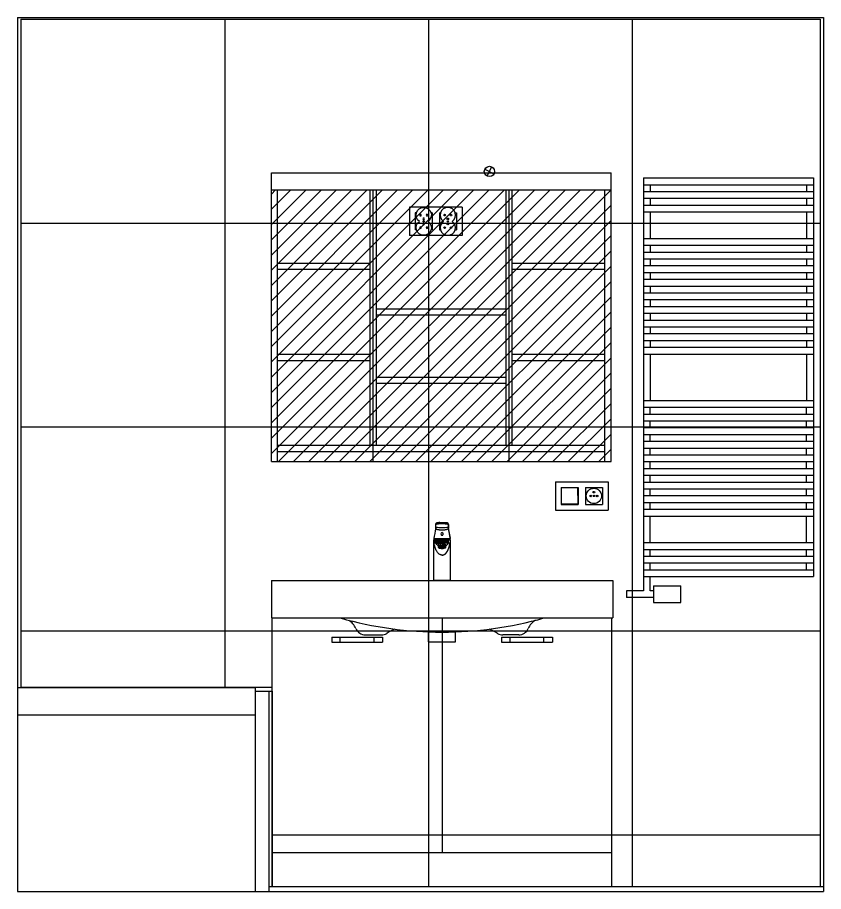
# Model space of a CAD drawing. Header units: millimetres. Extents: x 863 to 5283, y 810 to 2397.
# Drawn here: x 1947.6 to 2184.9, y 1242.2 to 1499.4 of the extents above; entities that cross this region are included whole.
import ezdxf

# ---------------------------------------------------------------- set-up
doc = ezdxf.new("R2010")
doc.units = ezdxf.units.MM
for name, color, linetype in [('Elektryka - obudowy', 253, 'Continuous'), ('Grzejniki', 12, 'Continuous'), ('Meble', 42, 'Continuous'), ('Meble wnętrze', 52, 'Continuous'), ('Płytki', 254, 'Continuous'), ('Wbudowane', 175, 'Continuous'), ('Ściany', 7, 'Continuous')]:
    doc.layers.add(name, color=color, linetype=linetype)

# ---------------------------------------------------------------- blocks, each defined once
blk = doc.blocks.new('Z$W@#24350')
for p, q in [((5, 125), (5, 3.5)), ((5, 125), (55, 125)), ((55, 125), (55, 7.68)), ((5, 123), (55, 123)), ((5, 121), (55, 121)), ((7, 123), (7, 121)), ((53, 123), (53, 121)), ((5, 119), (55, 119)), ((7, 119), (7, 117)), ((53, 119), (53, 117)), ((5, 117), (55, 117)), ((5, 115), (55, 115)), ((5, 115), (55, 115)), ((7, 115), (7, 107.17)), ((53, 115), (53, 107.17)), ((5, 107.17), (55, 107.17)), ((5, 105.17), (55, 105.17)), ((5, 103.17), (55, 103.17)), ((7, 105.17), (7, 103.17)), ((53, 105.17), (53, 103.17)), ((5, 101.17), (55, 101.17)), ((7, 101.17), (7, 99.17)), ((53, 101.17), (53, 99.17)), ((5, 99.17), (55, 99.17)), ((5, 97.17), (55, 97.17)), ((5, 97.17), (55, 97.17)), ((5, 95.17), (55, 95.17)), ((7, 97.17), (7, 95.17)), ((53, 97.17), (53, 95.17)), ((5, 93.17), (55, 93.17)), ((7, 93.17), (7, 91.17)), ((53, 93.17), (53, 91.17)), ((5, 91.17), (55, 91.17)), ((5, 89.17), (55, 89.17)), ((5, 89.17), (55, 89.17)), ((7, 89.17), (7, 87.17)), ((53, 89.17), (53, 87.17)), ((5, 87.17), (55, 87.17)), ((5, 85.17), (55, 85.17)), ((7, 85.17), (7, 83.17)), ((53, 85.17), (53, 83.17)), ((5, 83.17), (55, 83.17)), ((5, 81.17), (55, 81.17)), ((5, 81.17), (55, 81.17)), ((7, 81.17), (7, 79.17)), ((53, 81.17), (53, 79.17)), ((5, 79.17), (55, 79.17)), ((5, 77.17), (55, 77.17)), ((7, 77.17), (7, 75.17)), ((53, 77.17), (53, 75.17)), ((5, 75.17), (55, 75.17)), ((5, 73.17), (55, 73.17)), ((7, 73.17), (7, 59.5)), ((53, 73.17), (53, 59.5)), ((5, 59.5), (55, 59.5)), ((5, 57.5), (55, 57.5)), ((7, 55.5), (7, 57.5)), ((53, 55.5), (53, 57.5)), ((5, 55.5), (55, 55.5)), ((5, 53.5), (55, 53.5)), ((5, 51.5), (55, 51.5)), ((5, 51.5), (55, 51.5)), ((7, 51.5), (7, 53.5)), ((53, 51.5), (53, 53.5)), ((5, 49.5), (55, 49.5)), ((7, 47.5), (7, 49.5)), ((53, 47.5), (53, 49.5)), ((5, 47.5), (55, 47.5)), ((5, 45.5), (55, 45.5)), ((7, 43.5), (7, 45.5)), ((53, 43.5), (53, 45.5)), ((5, 43.5), (55, 43.5)), ((5, 43.5), (55, 43.5)), ((5, 41.5), (55, 41.5)), ((7, 39.5), (7, 41.5)), ((53, 39.5), (53, 41.5)), ((5, 39.5), (55, 39.5)), ((5, 37.5), (55, 37.5)), ((7, 35.5), (7, 37.5)), ((53, 35.5), (53, 37.5)), ((5, 35.5), (55, 35.5)), ((5, 35.5), (55, 35.5)), ((5, 33.5), (55, 33.5)), ((7, 31.5), (7, 33.5)), ((53, 31.5), (53, 33.5)), ((5, 31.5), (55, 31.5)), ((5, 29.5), (55, 29.5)), ((7, 27.5), (7, 29.5)), ((53, 27.5), (53, 29.5)), ((5, 27.5), (55, 27.5)), ((5, 25.5), (55, 25.5)), ((7, 17.68), (7, 25.5)), ((53, 17.68), (53, 25.5)), ((5, 17.68), (55, 17.68)), ((5, 17.68), (55, 17.68)), ((5, 15.68), (55, 15.68)), ((7, 13.68), (7, 15.68)), ((53, 13.68), (53, 15.68)), ((5, 13.68), (55, 13.68)), ((5, 11.68), (55, 11.68)), ((7, 9.68), (7, 11.68)), ((53, 9.68), (53, 11.68)), ((5, 9.68), (55, 9.68)), ((5, 7.68), (55, 7.68)), ((7, 3.5), (7, 7.68)), ((0, 3.5), (0, 1.5)), ((5, 3.5), (0, 3.5)), ((7.96, 3.5), (7, 3.5)), ((7.96, 5), (15.96, 5)), ((7.96, 5), (7.96, 0)), ((15.96, 0), (15.96, 5)), ((7.96, 1.5), (0, 1.5)), ((7.96, 0), (15.96, 0)), ((7.96, 0), (15.96, 0))]:
    blk.add_line(p, q)
blk = doc.blocks.new('Z$W@#25874')
for p, q in [((0, 18), (0, 7)), ((0, 18), (100.5, 18)), ((100.5, 18), (100.5, 7)), ((0, 7), (100.5, 7)), ((50.05, 7), (50.45, 7)), ((46.25, 0), (46.25, 2.93)), ((54.25, 0), (54.25, 2.93)), ((27.67, 2), (32.38, 2)), ((46.25, 0), (54.25, 0)), ((72.83, 2), (68.12, 2))]:
    blk.add_line(p, q)
for centre, radius, start, end in [((50.25, 113.46), 110.61, 254.2627, 285.7373), ((20.25, 2), 5, 22.0243, 59.8717), ((80.25, 2), 5, 120.1283, 157.9757), ((27.67, 5), 3, 202.0243, 270), ((50.15, -24.06), 31.06, 116.4959, 121.4397), ((50.35, -24.06), 31.06, 58.5603, 63.5041), ((72.83, 5), 3, 270, 337.9757), ((32.38, 5), 3, 270, 301.4397), ((68.12, 5), 3, 238.5603, 270)]:
    blk.add_arc(centre, radius, start, end)
blk = doc.blocks.new('Z$W@#4827')
h = blk.add_hatch()
h.set_pattern_fill('ANSI31', color=256, style=0)
h.set_pattern_definition([(45, (-1842.8256, -1169.4944), (-2.245064, 2.245064), [])])
h.paths.add_polyline_path([(70, 0), (70, 80), (30, 80), (30, 0)])
h.paths.add_polyline_path([(0, 0), (30, 0), (30, 80), (0, 80)])
h.paths.add_polyline_path([(100, 0), (100, 80), (70, 80), (70, 0)])
for p, q in [((0, 0), (0, 85)), ((0, 85), (100, 85)), ((100, 0), (100, 85)), ((0, 80), (100, 80)), ((30, 0), (30, 80)), ((70, 0), (70, 80)), ((0, 0), (100, 0))]:
    blk.add_line(p, q)
blk = doc.blocks.new('Z$W@#29170')
for p, q in [((0, 0), (0, 79)), ((0, 79), (100, 79)), ((50, 79), (50, 10)), ((100, 0), (100, 79)), ((17.5, 73.35), (32.5, 73.35)), ((17.5, 73.35), (17.5, 71.85)), ((20, 71.85), (20, 73.35)), ((30, 71.85), (30, 73.35)), ((32.5, 73.35), (32.5, 71.85)), ((67.5, 73.35), (82.5, 73.35)), ((67.5, 73.35), (67.5, 71.85)), ((70, 71.85), (70, 73.35)), ((80, 71.85), (80, 73.35)), ((82.5, 73.35), (82.5, 71.85)), ((17.5, 71.85), (32.5, 71.85)), ((67.5, 71.85), (82.5, 71.85)), ((0, 10), (100, 10)), ((0, 0), (100, 0))]:
    blk.add_line(p, q)
blk = doc.blocks.new('Z$W@#28464')
for p, q in [((0, 0), (0, 85)), ((0, 85), (100, 85)), ((100, 0), (100, 85)), ((0, 80), (100, 80)), ((1.8, 0), (1.8, 80)), ((29.1, 4.8), (29.1, 80)), ((30.9, 4.8), (30.9, 80)), ((69.1, 4.8), (69.1, 80)), ((70.9, 4.8), (70.9, 80)), ((98.2, 0), (98.2, 80)), ((1.8, 58.4), (29.1, 58.4)), ((1.8, 56.6), (29.1, 56.6)), ((70.9, 58.4), (98.2, 58.4)), ((70.9, 56.6), (98.2, 56.6)), ((30.9, 45), (69.1, 45)), ((30.9, 43.2), (69.1, 43.2)), ((1.8, 31.6), (29.1, 31.6)), ((70.9, 31.6), (98.2, 31.6)), ((1.8, 29.8), (29.1, 29.8)), ((70.9, 29.8), (98.2, 29.8)), ((30.9, 24.9), (69.1, 24.9)), ((30.9, 23.1), (69.1, 23.1)), ((1.8, 4.8), (98.2, 4.8)), ((1.8, 3), (98.2, 3)), ((0, 0), (1.8, 0)), ((98.2, 0), (100, 0))]:
    blk.add_line(p, q)
blk = doc.blocks.new('Z$W@#20518')
for p, q in [((0.64, 16.51), (0.68, 16.77)), ((0.64, 16.5), (0.64, 16.5)), ((0.69, 16.79), (0.65, 16.53)), ((4.35, 16.53), (4.31, 16.79)), ((4.36, 16.51), (4.32, 16.77)), ((4.36, 16.5), (4.36, 16.5)), ((4.95, 12.5), (4.38, 15.41)), ((0, 11.95), (0, 11.95)), ((0, 11.95), (0, 11)), ((0, 11), (0, 0)), ((0.02, 11.99), (0.02, 11.99)), ((0.1, 12.25), (0.14, 12.25)), ((0.14, 11.95), (0.14, 11)), ((0.19, 12), (0.64, 12)), ((0.59, 11.02), (0.59, 11.95)), ((0.59, 11.95), (0.59, 11.95)), ((2.5, 11.95), (0.59, 11.95)), ((4.41, 11.74), (0.59, 11.74)), ((0.59, 11.54), (0.93, 11.54)), ((0.59, 11.45), (0.89, 11.45)), ((1.9, 11.4), (0.59, 11.4)), ((1.81, 11.38), (0.59, 11.38)), ((0.64, 12), (4.36, 12)), ((1.31, 10.52), (1.31, 10.24)), ((1.47, 11.14), (1.4, 11.08)), ((1.4, 10.09), (1.4, 10.37)), ((4.41, 11.95), (2.5, 11.95)), ((4.41, 11.4), (3.1, 11.4)), ((4.41, 11.38), (3.19, 11.38)), ((3.6, 11.08), (3.53, 11.14)), ((3.6, 10.09), (3.6, 10.37)), ((3.69, 10.24), (3.69, 10.52)), ((3.92, 11.63), (3.95, 11.62)), ((4.07, 11.54), (4.41, 11.54)), ((4.11, 11.45), (4.41, 11.45)), ((4.36, 12), (4.81, 12)), ((4.41, 11.95), (4.41, 11.95)), ((4.41, 11.02), (4.41, 11.95)), ((4.86, 12.25), (4.9, 12.25)), ((4.86, 11.95), (4.86, 11)), ((4.99, 11.98), (4.99, 11.98)), ((5, 11.95), (5, 11.95)), ((5, 11), (5, 11.95)), ((5, 0), (5, 11)), ((1.4, 10.07), (1.4, 10.09)), ((1.4, 9.73), (1.4, 10.07)), ((1.6, 10.01), (1.6, 9.81)), ((1.87, 9.83), (1.65, 9.83)), ((1.87, 9.82), (1.65, 9.82)), ((1.65, 9.59), (1.73, 9.56)), ((1.9, 9.89), (1.68, 9.91)), ((1.89, 9.88), (1.68, 9.9)), ((1.68, 9.75), (1.68, 9.82)), ((1.88, 9.77), (1.68, 9.75)), ((1.89, 9.76), (1.68, 9.74)), ((1.95, 9.94), (1.76, 9.98)), ((1.76, 9.67), (1.76, 9.75)), ((1.93, 9.71), (1.76, 9.67)), ((1.96, 9.95), (1.77, 9.99)), ((1.94, 9.7), (1.77, 9.66)), ((1.87, 9.83), (1.87, 9.88)), ((1.87, 9.83), (1.87, 9.81)), ((1.89, 9.6), (1.89, 9.69)), ((2.03, 9.65), (1.89, 9.6)), ((2.05, 9.99), (1.9, 10.04)), ((1.9, 9.89), (1.9, 9.95)), ((2.04, 9.65), (1.91, 9.6)), ((2.06, 9.99), (1.92, 10.05)), ((1.96, 9.95), (1.96, 10.02)), ((2.23, 9.83), (1.98, 9.83)), ((2.22, 9.82), (1.98, 9.82)), ((2.04, 9.82), (2.04, 9.73)), ((2.24, 9.78), (2.04, 9.73)), ((2.25, 9.76), (2.05, 9.72)), ((2.06, 9.99), (2.06, 10.09)), ((2.25, 9.87), (2.06, 9.91)), ((2.07, 9.55), (2.07, 9.64)), ((2.16, 9.61), (2.07, 9.55)), ((2.18, 10.03), (2.08, 10.09)), ((2.27, 9.88), (2.08, 9.92)), ((2.17, 9.61), (2.08, 9.55)), ((2.2, 10.03), (2.1, 10.1)), ((2.2, 10.03), (2.2, 10.11)), ((2.22, 9.83), (2.22, 9.81)), ((2.22, 9.76), (2.22, 9.66)), ((2.33, 9.73), (2.22, 9.66)), ((2.23, 9.88), (2.23, 9.83)), ((2.35, 9.91), (2.24, 9.98)), ((2.36, 9.72), (2.25, 9.65)), ((2.38, 9.92), (2.27, 9.98)), ((2.27, 9.96), (2.27, 9.88)), ((2.27, 9.52), (2.27, 9.59)), ((2.32, 9.58), (2.27, 9.52)), ((2.33, 10.05), (2.28, 10.12)), ((2.34, 9.58), (2.29, 9.52)), ((2.35, 10.05), (2.3, 10.12)), ((2.35, 10.05), (2.35, 10.13)), ((2.36, 9.87), (2.45, 9.85)), ((2.38, 10), (2.38, 9.92)), ((2.41, 9.88), (2.47, 9.86)), ((2.45, 9.85), (2.45, 9.83)), ((2.47, 9.86), (2.47, 9.89)), ((2.47, 9.77), (2.47, 9.81)), ((2.48, 9.93), (2.48, 10)), ((2.48, 9.7), (2.48, 9.63)), ((2.49, 10.06), (2.49, 10.13)), ((2.49, 9.57), (2.49, 9.51)), ((2.51, 10.06), (2.51, 10.13)), ((2.51, 9.57), (2.51, 9.51)), ((2.52, 9.93), (2.52, 10)), ((2.52, 9.77), (2.52, 9.81)), ((2.52, 9.7), (2.52, 9.63)), ((2.53, 9.86), (2.53, 9.89)), ((2.59, 9.88), (2.53, 9.86)), ((2.64, 9.87), (2.55, 9.85)), ((2.55, 9.83), (2.55, 9.85)), ((2.62, 10), (2.62, 9.92)), ((2.62, 9.92), (2.72, 9.98)), ((2.64, 9.72), (2.75, 9.65)), ((2.65, 10.05), (2.65, 10.13)), ((2.65, 10.05), (2.7, 10.12)), ((2.65, 9.91), (2.76, 9.98)), ((2.66, 9.58), (2.71, 9.52)), ((2.67, 10.05), (2.72, 10.12)), ((2.67, 9.73), (2.78, 9.66)), ((2.68, 9.58), (2.73, 9.52)), ((2.73, 9.96), (2.73, 9.88)), ((2.73, 9.88), (2.92, 9.92)), ((2.73, 9.52), (2.73, 9.59)), ((2.75, 9.87), (2.94, 9.91)), ((2.75, 9.76), (2.95, 9.72)), ((2.76, 9.78), (2.96, 9.73)), ((2.77, 9.88), (2.77, 9.83)), ((2.77, 9.83), (3.02, 9.83)), ((2.77, 9.81), (2.77, 9.83)), ((2.77, 9.82), (3.02, 9.82)), ((2.78, 9.76), (2.78, 9.66)), ((2.8, 10.03), (2.8, 10.11)), ((2.8, 10.03), (2.9, 10.1)), ((2.82, 10.03), (2.92, 10.09)), ((2.82, 9.61), (2.92, 9.55)), ((2.84, 9.61), (2.93, 9.55)), ((2.93, 9.99), (2.93, 10.09)), ((2.93, 9.99), (3.08, 10.05)), ((2.93, 9.55), (2.93, 9.64)), ((2.95, 9.99), (3.1, 10.04)), ((2.96, 9.82), (2.96, 9.73)), ((2.96, 9.65), (3.09, 9.6)), ((2.97, 9.65), (3.11, 9.6)), ((3.04, 9.95), (3.04, 10.02)), ((3.04, 9.95), (3.23, 9.99)), ((3.05, 9.94), (3.24, 9.98)), ((3.06, 9.7), (3.23, 9.66)), ((3.07, 9.71), (3.24, 9.67)), ((3.1, 9.89), (3.1, 9.95)), ((3.1, 9.89), (3.32, 9.91)), ((3.11, 9.88), (3.32, 9.9)), ((3.11, 9.76), (3.32, 9.74)), ((3.11, 9.6), (3.11, 9.69)), ((3.12, 9.83), (3.12, 9.88)), ((3.12, 9.83), (3.35, 9.83)), ((3.12, 9.81), (3.12, 9.83)), ((3.12, 9.82), (3.35, 9.82)), ((3.12, 9.77), (3.32, 9.75)), ((3.24, 9.67), (3.24, 9.75)), ((3.27, 9.56), (3.35, 9.59)), ((3.32, 9.75), (3.32, 9.82)), ((3.4, 9.81), (3.4, 10.01)), ((3.6, 10.07), (3.6, 10.09)), ((3.6, 9.73), (3.6, 10.07)), ((5, 0), (0, 0))]:
    blk.add_line(p, q)
for centre, radius, start, end in [((-7.98, 15.95), 8.62, 356.5795, 358.6095), ((0.44, 15.44), 0.183, 347.1801, 359.8156), ((-80.5, 16.89), 81.15, 359.1901, 359.7284), ((0.69, 16.5), 0.0495, 171.0221, 179.4698), ((-196.29, 17.87), 196.98, 359.3672, 359.589), ((2.5, 50.92), 35.27, 267.0452, 270.0066), ((2.5, 50.95), 35.3, 269.9945, 272.9537), ((200.46, 17.8), 196.15, 180.394, 180.6168), ((4.31, 16.5), 0.0495, 0.7416, 8.978), ((190.15, 17.78), 185.79, 180.3933, 180.6284), ((12.23, 15.91), 7.87, 181.2674, 183.5083), ((4.61, 15.44), 0.235, 180.3966, 192.3432), ((0.05, 11.95), 0.0459, 106.5926, 184.5187), ((0.66, 12.38), 0.618, 167.9971, 176.8535), ((0.55, 12.37), 0.511, 175.5338, 184.209), ((2.5, 11.36), 2.45, 158.5015, 164.8573), ((0.19, 11.95), 0.0485, 91.869, 181.7561), ((0.28, -47.32), 58.32, 89.823, 90.138), ((0.51, 11), 0.0484, 181.906, 193.6818), ((1.32, -167.23), 178.25, 89.6193, 90.233), ((1.15, 469.98), 458.99, 269.9307, 270.1679), ((2.5, 12.32), 2.32, 215.0915, 218.1672), ((0.61, 11.48), 0.1, 270, 311.4096), ((2.5, 12.32), 2.32, 218.1672, 220.098), ((2.5, 12.32), 2.32, 220.098, 222.7031), ((2.5, 12.32), 2.32, 222.7031, 232.7215), ((1.09, 11.43), 0.2, 93, 178.1439), ((1.09, 11.43), 0.2, 177.6713, 179.9994), ((1.09, 11.17), 0.2, 180, 194.1616), ((1.09, 11.17), 0.2, 180.1819, 180.6505), ((1.09, 11.17), 0.2, 192.8648, 194.4052), ((2.5, 12.32), 2.32, 232.7215, 239.0421), ((3.57, -81.23), 92.25, 89.4809, 90.6667), ((2.5, 12.32), 2.32, 300.9571, 305.2578), ((2.5, 12.32), 2.32, 305.2578, 307.278), ((2.5, 12.32), 2.32, 307.278, 317.2965), ((3.91, 11.43), 0.2, 1.8561, 87), ((3.91, 11.17), 0.2, 320.6652, 360), ((3.91, 11.43), 0.2, 359.9904, 2.3287), ((2.5, 12.32), 2.32, 317.2965, 319.9523), ((2.5, 12.32), 2.32, 319.9523, 321.7065), ((4.38, 11.48), 0.1, 228.5904, 270), ((2.5, 12.32), 2.32, 321.7065, 324.9085), ((4.36, 11.02), 0.0484, 324.8089, 0.3249), ((4.37, 11.01), 0.0415, 326.9045, 355.9878), ((4.49, 11), 0.049, 346.3516, 358.037), ((4.76, -276.88), 287.88, 89.981, 90.0448), ((2.5, 11.36), 2.45, 15.1427, 21.4985), ((4.88, 8.04), 3.96, 88.9415, 90.9118), ((4.81, 11.95), 0.049, 358.7771, 87.5479), ((4.35, 12.38), 0.615, 3.2103, 11.9569), ((4.95, 11.95), 0.0498, 69.8781, 89.9914), ((4.45, 12.37), 0.508, 355.8532, 4.7737), ((4.95, 11.95), 0.046, 355.5708, 73.4198), ((1.77, 9.83), 0.119, 178.2011, 181.7989), ((1.96, 9.83), 0.0878, 177.554, 180), ((2.5, 9.2), 0.733, 88.6316, 91.3684), ((2.5, 11.03), 1.4, 269.2842, 270.7158), ((2.5, 8.39), 1.67, 89.6565, 90.3435), ((2.5, 11.78), 2.27, 269.7475, 270.2525), ((3.04, 9.83), 0.0878, 0, 2.446), ((3.23, 9.83), 0.119, 358.2011, 1.7989)]:
    blk.add_arc(centre, radius, start, end)
for centre, major_axis, ratio, start_param, end_param in [((2.5, 13.73), (0, -0.372), 0.900028, 1.570796, 4.712389), ((0.05, 11.95), (0.0353, -0.0355), 0.997523, 2.36032, 2.673084), ((2.5, 12.24), (-2.43, 0), 0.026177, 3.381498, 6.04328), ((2.5, 9.6), (1.18, -0.7), 0.283658, 2.906058, 3.71371), ((2.5, 10.9), (-1.2, 0), 0.374607, 3.410231, 6.014782), ((2.5, 11.07), (1.15, 0), 0.374607, 3.141593, 3.216053), ((2.5, 11.04), (1.12, 0), 0.374607, 0.032033, 3.10956), ((2.5, 9.91), (-1.19, 0), 0.374607, 3.545419, 5.879359), ((2.5, 10.97), (1.12, 0), 0.374607, 0.415914, 2.725679), ((2.5, 10.78), (-1.2, 0), 0.374607, 3.710852, 5.713971), ((2.5, 10.73), (1.12, 0), 0.374607, 0.738329, 2.403507), ((2.5, 10.65), (1.2, 0), 0.374607, 0.951584, 2.188942), ((2.5, 10.63), (-1.19, 0), 0.374607, 4.196659, 5.226976), ((2.5, 9.6), (-1.18, -0.7), 0.283658, 2.569475, 3.377127), ((2.5, 11.07), (1.15, 0), 0.374607, 6.208725, 6.283185), ((4.95, 11.95), (-0.0353, -0.0356), 0.994209, 3.612256, 3.92506), ((2.5, 9.9), (1.19, 0), 0.374607, 3.530354, 3.916702), ((2.5, 9.84), (-1.07, 0), 0.374607, 0, 4.240349), ((2.5, 9.84), (-1.07, 0), 0.374607, 5.195623, 6.283185), ((2.5, 9.84), (-1.08, 0), 0.374607, 0.388292, 2.765558), ((2.5, 10.09), (-0.939, 0), 0.374607, 0.258502, 0.287956), ((2.5, 9.83), (-0.85, 0), 0.374607, 6.033151, 6.27142), ((2.5, 9.83), (-0.85, 0), 0.374607, 0.011765, 0.250034), ((2.5, 9.83), (-0.85, 0), 0.374607, -0.38943, -0.273564), ((2.5, 9.83), (-0.85, 0), 0.374607, -0.273564, -0.250034), ((2.5, 9.83), (-0.85, 0), 0.374607, 0.250034, 0.273564), ((2.5, 9.83), (-0.85, 0), 0.374607, 0.273564, 0.511834), ((2.5, 9.83), (-0.85, 0), 0.374607, 0.511834, 0.535364), ((2.5, 9.83), (-0.85, 0), 0.374607, 0.535364, 0.773633), ((2.5, 9.83), (-0.625, 0), 0.374607, -0.2778, -0.245799), ((2.5, 9.83), (-0.85, 0), 0.374607, 0.773633, 0.797163), ((2.5, 9.83), (-0.85, 0), 0.374607, 0.797163, 1.035433), ((2.5, 9.83), (-0.625, 0), 0.374607, -0.539599, -0.507598), ((2.5, 9.84), (-1.07, 0), 0.374607, 4.240349, 5.195623), ((2.5, 9.83), (-0.525, 0), 0.374607, 0.490259, 0.556938), ((2.5, 9.83), (-0.625, 0), 0.374607, -0.801399, -0.769397), ((2.5, 9.83), (-0.85, 0), 0.374607, 1.035433, 1.058963), ((2.5, 9.83), (-0.85, 0), 0.374607, 1.058963, 1.297232), ((2.5, 9.83), (-0.625, 0), 0.374607, -1.063198, -1.031197), ((2.5, 9.83), (0.275, 0), 0.374607, 3.077913, 3.141593), ((2.5, 9.83), (-0.525, 0), 0.374607, 1.013858, 1.080537), ((2.5, 9.83), (-0.275, 0), 0.374607, -0.587278, -0.459919), ((2.5, 9.83), (-0.85, 0), 0.374607, 1.297232, 1.320762), ((2.5, 9.83), (-0.85, 0), 0.374607, 1.320762, 1.559031), ((2.5, 9.83), (-0.625, 0), 0.374607, -1.324998, -1.292996), ((2.5, 9.83), (-0.275, 0), 0.374607, -1.110877, -0.983518), ((2.5, 9.85), (-0.052, 0), 0.374607, 5.257664, 6.261509), ((2.5, 9.85), (-0.215, 0), 0.374607, 1.454254, 1.687339), ((2.5, 9.83), (0.85, 0), 0.374607, 4.724154, 4.962423), ((2.5, 9.85), (0.052, 0), 0.374607, 0.021676, 1.025521), ((2.5, 9.83), (0.275, 0), 0.374607, 0.983518, 1.110877), ((2.5, 9.83), (0.625, 0), 0.374607, 1.292996, 1.324998), ((2.5, 9.83), (0.85, 0), 0.374607, -1.320762, -1.297232), ((2.5, 9.83), (0.275, 0), 0.374607, 0.459919, 0.587278), ((2.5, 9.83), (0.85, 0), 0.374607, -1.297232, -1.058963), ((2.5, 9.83), (0.525, 0), 0.374607, -1.080537, -1.013858), ((2.5, 9.83), (-0.275, 0), 0.374607, 3.141593, 3.205272), ((2.5, 9.83), (0.625, 0), 0.374607, 1.031197, 1.063198), ((2.5, 9.83), (0.85, 0), 0.374607, -1.058963, -1.035433), ((2.5, 9.83), (0.625, 0), 0.374607, 0.769397, 0.801399), ((2.5, 9.83), (0.85, 0), 0.374607, -1.035433, -0.797163), ((2.5, 9.83), (0.525, 0), 0.374607, -0.556938, -0.490259), ((2.5, 9.83), (0.625, 0), 0.374607, 0.507598, 0.539599), ((2.5, 9.83), (0.85, 0), 0.374607, -0.797163, -0.773633), ((2.5, 9.83), (0.625, 0), 0.374607, 0.245799, 0.2778), ((2.5, 9.83), (0.85, 0), 0.374607, -0.773633, -0.535364), ((2.5, 9.83), (0.85, 0), 0.374607, -0.535364, -0.511834), ((2.5, 9.83), (0.85, 0), 0.374607, -0.511834, -0.273564), ((2.5, 9.83), (0.85, 0), 0.374607, 0.273564, 0.38943), ((2.5, 9.83), (0.85, 0), 0.374607, 0.250034, 0.273564), ((2.5, 9.83), (0.85, 0), 0.374607, 0.011765, 0.250034), ((2.5, 9.83), (0.85, 0), 0.374607, 6.033151, 6.27142), ((2.5, 9.83), (0.85, 0), 0.374607, -0.273564, -0.250034), ((2.5, 9.9), (1.19, 0), 0.374607, -0.775109, -0.388761), ((2.5, 10.09), (0.939, 0), 0.374607, -0.287956, -0.258434)]:
    blk.add_ellipse(centre, major_axis=major_axis, ratio=ratio, start_param=start_param, end_param=end_param)
for centre, major_axis in [((2.5, 9.84), (-1.01, 0)), ((2.5, 9.81), (0.9, 0)), ((2.5, 9.81), (-0.87, 0)), ((2.5, 9.81), (0.625, 0)), ((2.5, 9.81), (-0.525, 0)), ((2.5, 9.81), (-0.275, 0)), ((2.5, 9.81), (-0.215, 0)), ((2.5, 9.83), (-0.052, 0))]:
    blk.add_ellipse(centre, major_axis=major_axis, ratio=0.374607)
for points, degree, knots in [([(0.68, 15.69), (0.68, 15.64), (0.66, 15.59), (0.63, 15.5), (0.62, 15.47), (0.62, 15.43)], 3, [0, 0, 0, 0, 0.5, 0.5, 0.9501233, 0.9501233, 0.9501233, 0.9501233]), ([(0.64, 16.51), (0.64, 16.55), (0.69, 16.58), (0.83, 16.63), (0.89, 16.64), (1.02, 16.67), (1.1, 16.69), (1.36, 16.73), (1.57, 16.75), (2.01, 16.77), (2.26, 16.78), (2.62, 16.78), (2.74, 16.78), (2.98, 16.77), (3.1, 16.77), (3.32, 16.75), (3.43, 16.74), (3.63, 16.72), (3.73, 16.71), (3.9, 16.69), (3.98, 16.67), (4.11, 16.64), (4.17, 16.63), (4.26, 16.59), (4.3, 16.58), (4.34, 16.55), (4.36, 16.53), (4.36, 16.51)], 3, [0.0026707, 0.0026707, 0.0026707, 0.0026707, 0.125, 0.125, 0.1875, 0.1875, 0.25, 0.25, 0.375, 0.375, 0.5, 0.5, 0.5625, 0.5625, 0.625, 0.625, 0.6875, 0.6875, 0.75, 0.75, 0.8125, 0.8125, 0.875, 0.875, 0.9375, 0.9375, 0.9973776, 0.9973776, 0.9973776, 0.9973776]), ([(1.81, 17.06), (1.8, 17.06), (1.76, 17.06), (1.7, 17.05), (1.62, 17.05), (1.55, 17.04), (1.48, 17.03), (1.41, 17.02), (1.34, 17.02), (1.28, 17.01), (1.22, 17), (1.16, 16.99), (1.1, 16.98), (1.05, 16.97), (1, 16.96), (0.95, 16.95), (0.91, 16.93), (0.87, 16.92), (0.83, 16.91), (0.8, 16.9), (0.77, 16.88), (0.75, 16.86), (0.72, 16.85), (0.71, 16.83), (0.7, 16.81), (0.69, 16.8), (0.69, 16.79), (0.68, 16.78), (0.68, 16.78), (0.68, 16.78)], 3, [0, 0, 0, 0, 0.019076, 0.060416, 0.10155, 0.142446, 0.183195, 0.224092, 0.265275, 0.306719, 0.348394, 0.390267, 0.432304, 0.474474, 0.51675, 0.559119, 0.601583, 0.644171, 0.686951, 0.730026, 0.77313, 0.817599, 0.862942, 0.900184, 0.932697, 0.961898, 0.9761, 0.988545, 1, 1, 1, 1]), ([(4.32, 16.46), (4.32, 16.47), (4.3, 16.49), (4.26, 16.52), (4.22, 16.54), (4.13, 16.57), (4.08, 16.59), (3.94, 16.62), (3.87, 16.63), (3.62, 16.67), (3.41, 16.69), (2.98, 16.72), (2.74, 16.72), (2.38, 16.72), (2.26, 16.72), (2.03, 16.72), (1.92, 16.71), (1.7, 16.7), (1.59, 16.69), (1.39, 16.67), (1.3, 16.66), (1.13, 16.63), (1.06, 16.62), (0.93, 16.59), (0.87, 16.57), (0.78, 16.54), (0.74, 16.52), (0.7, 16.49), (0.68, 16.47), (0.68, 16.46)], 3, [0, 0, 0, 0, 0.0625, 0.0625, 0.125, 0.125, 0.1875, 0.1875, 0.25, 0.25, 0.375, 0.375, 0.5, 0.5, 0.5625, 0.5625, 0.625, 0.625, 0.6875, 0.6875, 0.75, 0.75, 0.8125, 0.8125, 0.875, 0.875, 0.9375, 0.9375, 1, 1, 1, 1]), ([(4.32, 16.77), (4.31, 16.79), (4.3, 16.81), (4.26, 16.84), (4.22, 16.86), (4.13, 16.89), (4.07, 16.91), (3.94, 16.94), (3.86, 16.95), (3.61, 16.99), (3.41, 17), (2.98, 17.03), (2.74, 17.04), (2.38, 17.04), (2.26, 17.03), (2.03, 17.03), (1.92, 17.02), (1.7, 17.01), (1.59, 17), (1.4, 16.98), (1.3, 16.97), (1.05, 16.94), (0.92, 16.91), (0.75, 16.85), (0.7, 16.82), (0.69, 16.79)], 3, [0, 0, 0, 0, 0.0625, 0.0625, 0.125, 0.125, 0.1875, 0.1875, 0.25, 0.25, 0.375, 0.375, 0.5, 0.5, 0.5625, 0.5625, 0.625, 0.625, 0.6875, 0.6875, 0.75, 0.75, 0.875, 0.875, 0.981561, 0.981561, 0.981561, 0.981561]), ([(1.81, 17.06), (1.82, 17.06), (1.82, 17.06), (2.04, 17.07), (2.27, 17.08), (2.61, 17.08), (2.73, 17.08), (2.96, 17.07), (3.07, 17.07), (3.26, 17.05), (3.34, 17.05), (3.41, 17.04)], 3, [0.3731924, 0.3731924, 0.3731924, 0.3731924, 0.375, 0.375, 0.5, 0.5, 0.5625, 0.5625, 0.625, 0.625, 0.673548, 0.673548, 0.673548, 0.673548]), ([(4.32, 16.78), (4.32, 16.78), (4.31, 16.78), (4.31, 16.8), (4.3, 16.82), (4.29, 16.84), (4.27, 16.85), (4.25, 16.87), (4.22, 16.88), (4.19, 16.9), (4.16, 16.91), (4.12, 16.93), (4.08, 16.94), (4.03, 16.95), (3.99, 16.96), (3.94, 16.97), (3.88, 16.98), (3.83, 16.99), (3.77, 17), (3.7, 17.01), (3.64, 17.02), (3.57, 17.03), (3.5, 17.03), (3.45, 17.04), (3.42, 17.04), (3.42, 17.04)], 3, [0, 0, 0, 0, 0.0064, 0.04567, 0.08734, 0.127735, 0.168341, 0.214115, 0.264534, 0.316313, 0.367396, 0.417718, 0.467439, 0.516678, 0.5655, 0.613923, 0.661943, 0.709541, 0.756694, 0.803395, 0.850158, 0.897052, 0.944238, 0.991672, 1, 1, 1, 1]), ([(4.38, 15.42), (4.38, 15.43), (4.38, 15.44), (4.37, 15.46), (4.37, 15.47), (4.37, 15.5), (4.36, 15.52), (4.34, 15.57), (4.34, 15.59), (4.33, 15.64), (4.32, 15.67), (4.32, 15.69)], 3, [0, 0, 0, 0, 0.125, 0.125, 0.25, 0.25, 0.5, 0.5, 0.75, 0.75, 1, 1, 1, 1]), ([(0.62, 15.36), (0.62, 15.36), (0.62, 15.38), (0.62, 15.39), (0.62, 15.4)], 3, [0.93253152, 0.93253152, 0.93253152, 0.93253152, 0.94179482, 0.97733394, 0.97733394, 0.97733394, 0.97733394]), ([(2.5, 14.83), (2.5, 14.83), (2.48, 14.83), (2.34, 14.83), (2.13, 14.84), (1.88, 14.86), (1.7, 14.88), (1.52, 14.91), (1.31, 14.95), (1.07, 15.02), (0.85, 15.11), (0.72, 15.2), (0.66, 15.27), (0.63, 15.31), (0.62, 15.35), (0.62, 15.36)], 3, [0, 0, 0, 0, 0.0001601, 0.013885, 0.1383322, 0.2007896, 0.2632471, 0.3259081, 0.388569, 0.5140823, 0.6397244, 0.7652065, 0.8244941, 0.8832568, 0.9325315, 0.9325315, 0.9325315, 0.9325315]), ([(2.17, 13.73), (2.17, 13.72), (2.17, 13.72), (2.18, 13.64), (2.2, 13.56), (2.23, 13.5)], 3, [0.2436404, 0.2436404, 0.2436404, 0.2436404, 0.25, 0.25, 0.3522261, 0.3522261, 0.3522261, 0.3522261]), ([(2.23, 13.5), (2.24, 13.48), (2.25, 13.47), (2.29, 13.42), (2.32, 13.38), (2.4, 13.33), (2.45, 13.32), (2.55, 13.32), (2.6, 13.33), (2.68, 13.38), (2.71, 13.42), (2.75, 13.47), (2.76, 13.48), (2.77, 13.5)], 3, [0.3522261, 0.3522261, 0.3522261, 0.3522261, 0.375, 0.375, 0.4375, 0.4375, 0.5, 0.5, 0.5625, 0.5625, 0.625, 0.625, 0.6482126, 0.6482126, 0.6482126, 0.6482126]), ([(4.38, 15.42), (4.38, 15.42), (4.39, 15.38), (4.37, 15.32), (4.32, 15.24), (4.25, 15.17), (4.11, 15.09), (3.91, 15.02), (3.72, 14.96), (3.52, 14.92), (3.29, 14.88), (3.04, 14.86), (2.85, 14.84), (2.69, 14.84), (2.58, 14.83), (2.53, 14.83), (2.5, 14.83)], 3, [0, 0, 0, 0, 0.013688, 0.13744, 0.199859, 0.262484, 0.387994, 0.513659, 0.576516, 0.63929, 0.764355, 0.826785, 0.889216, 0.95154, 0.975767, 1, 1, 1, 1]), ([(2.77, 13.5), (2.8, 13.56), (2.82, 13.64), (2.82, 13.72), (2.82, 13.72), (2.82, 13.73)], 3, [0.6482126, 0.6482126, 0.6482126, 0.6482126, 0.75, 0.75, 0.75622, 0.75622, 0.75622, 0.75622]), ([(0.04, 12.33), (0.04, 12.32), (0.04, 12.31), (0.04, 12.29), (0.05, 12.28), (0.06, 12.27), (0.07, 12.26), (0.08, 12.25), (0.09, 12.25), (0.1, 12.25), (0.1, 12.25)], 3, [0, 0, 0, 0, 0.125485, 0.332541, 0.485528, 0.616498, 0.73763, 0.867428, 0.99162, 1, 1, 1, 1]), ([(0.05, 12), (0.05, 12), (0.06, 12), (0.07, 12), (0.08, 12), (0.12, 12), (0.19, 12)], 2, [0, 0, 0, 0.25, 0.25, 0.5, 0.5, 1, 1, 1]), ([(2.5, 7.5), (2.47, 7.5), (2.4, 7.5), (2.3, 7.51), (2.21, 7.53), (2.11, 7.56), (2.01, 7.59), (1.86, 7.66), (1.67, 7.78), (1.45, 7.96), (1.25, 8.18), (1.02, 8.48), (0.79, 8.89), (0.62, 9.28), (0.53, 9.54), (0.47, 9.71), (0.37, 10.02), (0.27, 10.38), (0.19, 10.73), (0.16, 10.91), (0.14, 11)], 3, [0, 0, 0, 0, 0.020145, 0.040425, 0.060949, 0.081821, 0.103143, 0.125008, 0.184476, 0.249931, 0.309364, 0.374919, 0.499874, 0.624886, 0.656145, 0.687405, 0.749922, 0.874957, 0.937481, 1, 1, 1, 1]), ([(0.59, 11.95), (0.59, 11.96), (0.6, 11.98), (0.61, 11.99), (0.63, 12), (0.64, 12)], 3, [0, 0, 0, 0, 0.5, 0.5, 1, 1, 1, 1]), ([(2.5, 10.77), (2.39, 10.77), (2.29, 10.77), (2.09, 10.76), (1.99, 10.75), (1.71, 10.71), (1.56, 10.67), (1.34, 10.57), (1.28, 10.51), (1.27, 10.42), (1.28, 10.39), (1.31, 10.36)], 3, [0, 0, 0, 0, 0.125, 0.125, 0.25, 0.25, 0.5, 0.5, 0.75, 0.75, 0.8691703, 0.8691703, 0.8691703, 0.8691703]), ([(2.5, 7.5), (2.6, 7.5), (2.8, 7.52), (3.03, 7.59), (3.28, 7.72), (3.54, 7.93), (3.78, 8.21), (3.96, 8.46), (4.11, 8.7), (4.24, 8.97), (4.36, 9.23), (4.46, 9.48), (4.55, 9.77), (4.64, 10.05), (4.71, 10.32), (4.77, 10.54), (4.81, 10.73), (4.84, 10.87), (4.85, 10.96), (4.86, 11)], 6, [0, 0, 0, 0, 0, 0, 0, 0.124771, 0.24198, 0.296993, 0.355535, 0.423178, 0.479877, 0.533835, 0.620794, 0.694291, 0.737046, 0.794752, 0.88218, 0.94109, 1, 1, 1, 1, 1, 1, 1]), ([(2.5, 10.77), (2.61, 10.77), (2.71, 10.77), (2.91, 10.76), (3.01, 10.75), (3.29, 10.71), (3.44, 10.67), (3.66, 10.57), (3.72, 10.51), (3.73, 10.42), (3.72, 10.39), (3.69, 10.36)], 3, [0, 0, 0, 0, 0.125, 0.125, 0.25, 0.25, 0.5, 0.5, 0.75, 0.75, 0.86917, 0.86917, 0.86917, 0.86917]), ([(4.36, 12), (4.37, 12), (4.38, 11.99), (4.4, 11.98), (4.41, 11.96), (4.41, 11.95)], 3, [0, 0, 0, 0, 0.5, 0.5, 1, 1, 1, 1]), ([(4.4, 10.99), (4.4, 10.99), (4.4, 10.99), (4.4, 10.99), (4.4, 10.99), (4.4, 10.99)], 3, [0.89292728, 0.89292728, 0.89292728, 0.89292728, 0.90625, 0.90625, 0.91214376, 0.91214376, 0.91214376, 0.91214376]), ([(4.9, 12.25), (4.9, 12.25), (4.91, 12.25), (4.92, 12.25), (4.93, 12.26), (4.94, 12.27), (4.95, 12.28), (4.96, 12.29), (4.96, 12.31), (4.96, 12.32), (4.96, 12.33)], 3, [0, 0, 0, 0, 0.011953, 0.132539, 0.26172, 0.385903, 0.512636, 0.652945, 0.8199, 1, 1, 1, 1])]:
    blk.add_open_spline(points, degree=degree, knots=knots)
for points in [[(0.64, 16.51), (0.64, 16.51), (0.64, 16.51), (0.64, 16.51)], [(4.36, 16.51), (4.36, 16.51), (4.36, 16.51), (4.36, 16.51)], [(0.62, 15.36), (0.42, 14.35), (0.23, 13.36), (0.04, 12.38)], [(4.96, 12.38), (4.77, 13.36), (4.58, 14.35), (4.38, 15.36)], [(0.14, 12.25), (0.14, 12.25), (0.14, 12.25), (0.14, 12.25)], [(0.6, 10.99), (0.6, 10.99), (0.6, 10.99), (0.6, 10.99)], [(0.89, 11.17), (0.89, 11.17), (0.89, 11.17), (0.89, 11.17)], [(4.06, 11.04), (4.06, 11.04), (4.06, 11.04), (4.06, 11.04)], [(4.11, 11.17), (4.11, 11.17), (4.11, 11.17), (4.11, 11.17)], [(4.41, 11.02), (4.41, 11.02), (4.41, 11.02), (4.41, 11.02)], [(4.86, 12.25), (4.86, 12.25), (4.86, 12.25), (4.86, 12.25)]]:
    blk.add_open_spline(points, degree=3)
blk = doc.blocks.new('Z$W@#19358')
for p, q in [((0, 60), (70, 60)), ((0, 60), (0, 0)), ((70, 60), (70, 0)), ((0, 52), (70, 52)), ((0, 0), (70, 0))]:
    blk.add_line(p, q)
blk = doc.blocks.new('Z$W@#29424')
h = blk.add_hatch(color=256)
h.paths.add_polyline_path([(1.54, 2.25, 1), (1.06, 2.25, 1)])
h.paths.add_polyline_path([(3.44, 2.25, 1), (2.96, 2.25, 1)])
for centre, radius in [((2.25, 2.25), 2.25), ((2.25, 3.37), 0.24), ((1.3, 2.25), 0.24), ((3.2, 2.25), 0.24)]:
    blk.add_circle(centre, radius)
blk = doc.blocks.new('Z$W@#18702')
for p, q in [((0, 8.4), (15.5, 8.4)), ((0, 8.4), (0, 0)), ((15.5, 8.4), (15.5, 0)), ((1.7, 6.7), (1.7, 1.7)), ((1.7, 6.7), (6.7, 6.7)), ((1.7, 6.7), (1.7, 1.7)), ((1.7, 6.7), (6.7, 6.7)), ((1.75, 1.75), (1.8, 6.65)), ((1.8, 6.65), (6.6, 6.65)), ((6.65, 1.75), (6.6, 6.65)), ((6.7, 6.7), (6.7, 1.7)), ((6.7, 6.7), (6.7, 1.7)), ((8.8, 6.7), (8.8, 1.7)), ((8.8, 6.7), (13.8, 6.7)), ((13.8, 6.7), (13.8, 1.7)), ((11.1, 4.18), (11.5, 4.22)), ((11.28, 4.4), (11.32, 4)), ((0, 0), (15.5, 0)), ((1.7, 1.7), (6.7, 1.7)), ((1.7, 1.7), (6.7, 1.7)), ((1.75, 1.85), (6.65, 1.85)), ((1.75, 1.75), (6.65, 1.75)), ((8.8, 1.7), (13.8, 1.7))]:
    blk.add_line(p, q)
blk.add_circle((11.3, 4.2), 0.2)
blk.add_blockref('Z$W@#29424', (9.05, 1.95))
blk = doc.blocks.new('Z$W@#24918')
h = blk.add_hatch(color=256)
h.paths.add_polyline_path([(1.54, 5.95, -1), (1.06, 5.95, -1)])
h.paths.add_polyline_path([(3.44, 5.95, -1), (2.96, 5.95, -1)])
h = blk.add_hatch(color=256)
h.paths.add_polyline_path([(1.54, 2.25, 1), (1.06, 2.25, 1)])
h.paths.add_polyline_path([(3.44, 2.25, 1), (2.96, 2.25, 1)])
for centre in [(1.3, 5.95), (3.2, 5.95), (2.25, 4.83), (2.25, 3.37), (1.3, 2.25), (3.2, 2.25)]:
    blk.add_circle(centre, 0.24)
for centre, start, end in [((2.25, 5.95), 304.6921, 235.3079), ((2.25, 2.25), 124.6921, 55.3079)]:
    blk.add_arc(centre, 2.25, start, end)
blk = doc.blocks.new('Z$W@#10080')
for p, q in [((15.5, 8.4), (0, 8.4)), ((0, 8.4), (0, 0)), ((15.5, 8.4), (15.5, 0)), ((1.7, 6.7), (1.7, 1.7)), ((2.05, 6.7), (1.7, 6.7)), ((6.7, 6.7), (6.35, 6.7)), ((6.7, 6.7), (6.7, 1.7)), ((8.8, 6.7), (8.8, 1.7)), ((8.8, 6.7), (9.15, 6.7)), ((13.45, 6.7), (13.8, 6.7)), ((13.8, 6.7), (13.8, 1.7)), ((4.4, 4.18), (4, 4.22)), ((4.22, 4.4), (4.18, 4)), ((11.1, 4.18), (11.5, 4.22)), ((11.28, 4.4), (11.32, 4)), ((15.5, 0), (0, 0)), ((2.05, 1.7), (1.7, 1.7)), ((6.7, 1.7), (6.35, 1.7)), ((8.8, 1.7), (9.15, 1.7)), ((13.45, 1.7), (13.8, 1.7))]:
    blk.add_line(p, q)
for centre in [(4.2, 4.2), (11.3, 4.2)]:
    blk.add_circle(centre, 0.2)
at = {"xscale": -1}
blk.add_blockref('Z$W@#24918', (6.45, 0.1), dxfattribs=at)
blk.add_blockref('Z$W@#24918', (9.05, 0.1))
blk = doc.blocks.new('Z$W@#17870')
for p, q in [((0.83, 0.16), (2.17, 2.84)), ((0.16, 2.17), (2.84, 0.83))]:
    blk.add_line(p, q)
blk.add_circle((1.5, 1.5), 1.5)

msp = doc.modelspace()

# ---------------------------------------------------------------- linework, layer by layer
at = {"layer": 'Płytki'}
for p, q in [((1948.61, 1498.882), (1948.61, 1302.182)), ((1948.61, 1498.882), (2183.91, 1498.882)), ((1949.11, 1499.382), (2183.41, 1499.382)), ((2008.61, 1498.882), (2008.61, 1302.182)), ((2068.61, 1498.882), (2068.61, 1243.682)), ((2128.61, 1498.882), (2128.61, 1243.682)), ((2183.91, 1498.882), (2183.91, 1243.682)), ((1948.61, 1438.882), (2183.91, 1438.882)), ((1948.61, 1378.882), (2183.91, 1378.882)), ((1948.61, 1318.882), (2183.91, 1318.882)), ((2022.61, 1302.182), (1948.61, 1302.182)), ((2022.61, 1301.182), (2022.61, 1302.182)), ((2021.61, 1301.182), (2022.61, 1301.182)), ((2022.61, 1301.182), (2022.61, 1243.682)), ((2022.61, 1258.882), (2183.91, 1258.882)), ((2021.61, 1243.682), (2184.91, 1243.682))]:
    msp.add_line(p, q, dxfattribs=at)
at = {"layer": 'Ściany'}
for p, q in [((1947.61, 1499.382), (2184.91, 1499.382)), ((1947.61, 1499.382), (1947.61, 1242.182)), ((2184.91, 1499.382), (2184.91, 1242.182)), ((2017.61, 1301.182), (2017.61, 1242.182)), ((2017.61, 1301.182), (2021.61, 1301.182)), ((2021.61, 1301.182), (2021.61, 1242.182)), ((1947.61, 1242.182), (2184.91, 1242.182))]:
    msp.add_line(p, q, dxfattribs=at)

# ---------------------------------------------------------------- block references
at = {"layer": 'Elektryka - obudowy'}
for name, p in [('Z$W@#17870', (2085.044, 1452.582)), ('Z$W@#10080', (2063.01, 1435.182)), ('Z$W@#18702', (2106.01, 1354.382))]:
    msp.add_blockref(name, p, dxfattribs=at)
at = {"layer": 'Grzejniki'}
msp.add_blockref('Z$W@#24350', (2126.91, 1327.182), dxfattribs=at)
at = {"layer": 'Meble'}
for name, p in [('Z$W@#4827', (2022.36, 1368.682)), ('Z$W@#29170', (2022.61, 1243.682))]:
    msp.add_blockref(name, p, dxfattribs=at)
at = {"layer": 'Meble wnętrze'}
msp.add_blockref('Z$W@#28464', (2022.36, 1368.682), dxfattribs=at)
at = {"layer": 'Wbudowane'}
for name, p in [('Z$W@#20518', (2070.11, 1333.682)), ('Z$W@#25874', (2022.36, 1315.682)), ('Z$W@#19358', (1947.61, 1242.182))]:
    msp.add_blockref(name, p, dxfattribs=at)

doc.saveas('drawing.dxf')
